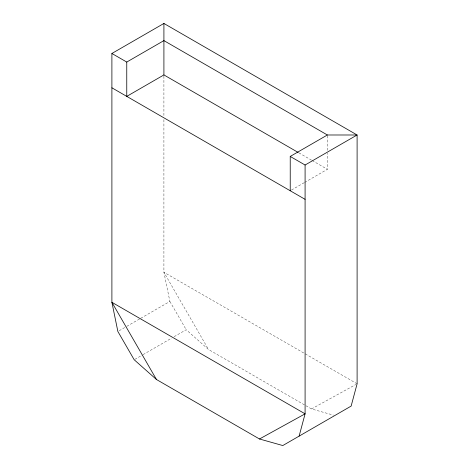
<?xml version="1.0" encoding="UTF-8"?>
<svg xmlns="http://www.w3.org/2000/svg" width="469" height="469" viewBox="0 0 469 469"><rect width="100%" height="100%" fill="white"/><g stroke="black" fill="none" stroke-linecap="round" stroke-linejoin="round"><path stroke-width="0.35" stroke-dasharray="2.35 1.76" d="M291.489 190.033L304.082 182.758M304.709 182.394L327.38 169.309L327.38 153.246M119.138 330.756L126.114 326.729M126.753 326.36L140.073 318.668M140.706 318.304L169.884 301.456L163.91 272.272L163.91 119.319M134.826 359.383L142.435 354.992M143.068 354.623L171.613 338.143M174.151 336.678L186.205 329.725L208.494 349.487L311.498 408.956L333.441 415.135M311.498 408.956L355.836 384.504M298.87 152.847L311.539 160.163M312.172 160.527L327.38 169.309M357.102 383.806L163.91 272.272L208.494 349.487M169.884 301.456L186.205 329.725M327.38 135.717L327.38 150.32M163.91 76.142L163.91 116.394"/><path stroke-width="0.7" d="M299.116 436.129L305.09 413.84L305.09 165.018L357.102 134.99L357.102 383.806L351.129 406.101L282.795 445.55L259.486 438.99L156.482 379.521L134.187 359.752L117.871 331.489L111.898 302.3L111.898 53.478L163.91 23.45L357.102 134.99L327.38 134.99L163.91 40.61L126.759 62.06L111.898 53.478M298.237 152.484L163.91 74.929L126.759 96.38L126.759 62.06M290.229 190.76L290.229 156.435L327.38 134.99M259.486 438.99L305.09 413.84L111.898 302.3L156.482 379.521M290.229 156.435L305.09 165.018M111.898 87.797L305.09 199.337M163.91 23.45L163.91 74.929"/></g></svg>
